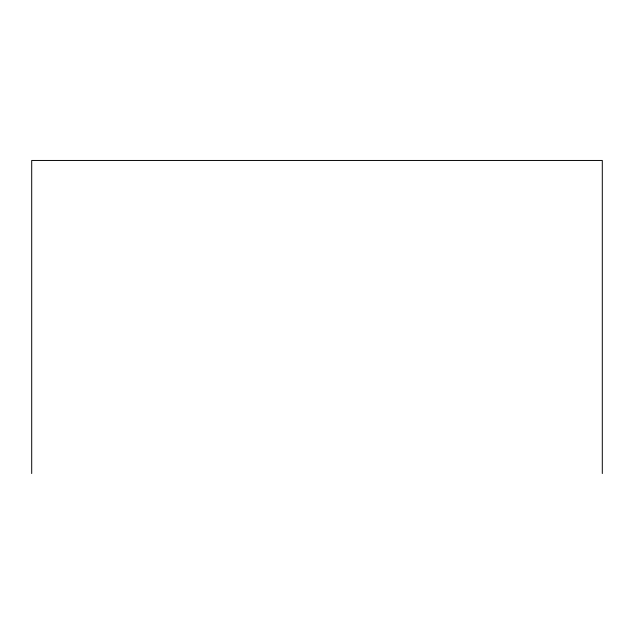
<?xml version="1.0" encoding="UTF-8"?>
<svg xmlns="http://www.w3.org/2000/svg" width="634" height="634" viewBox="0 0 634 634"><rect width="100%" height="100%" fill="white"/><g stroke="black" fill="none" stroke-linecap="round" stroke-linejoin="round"><path stroke-width="0.95" d="M602.3 473.543L602.3 160.457L31.7 160.457L31.7 473.543"/></g></svg>
